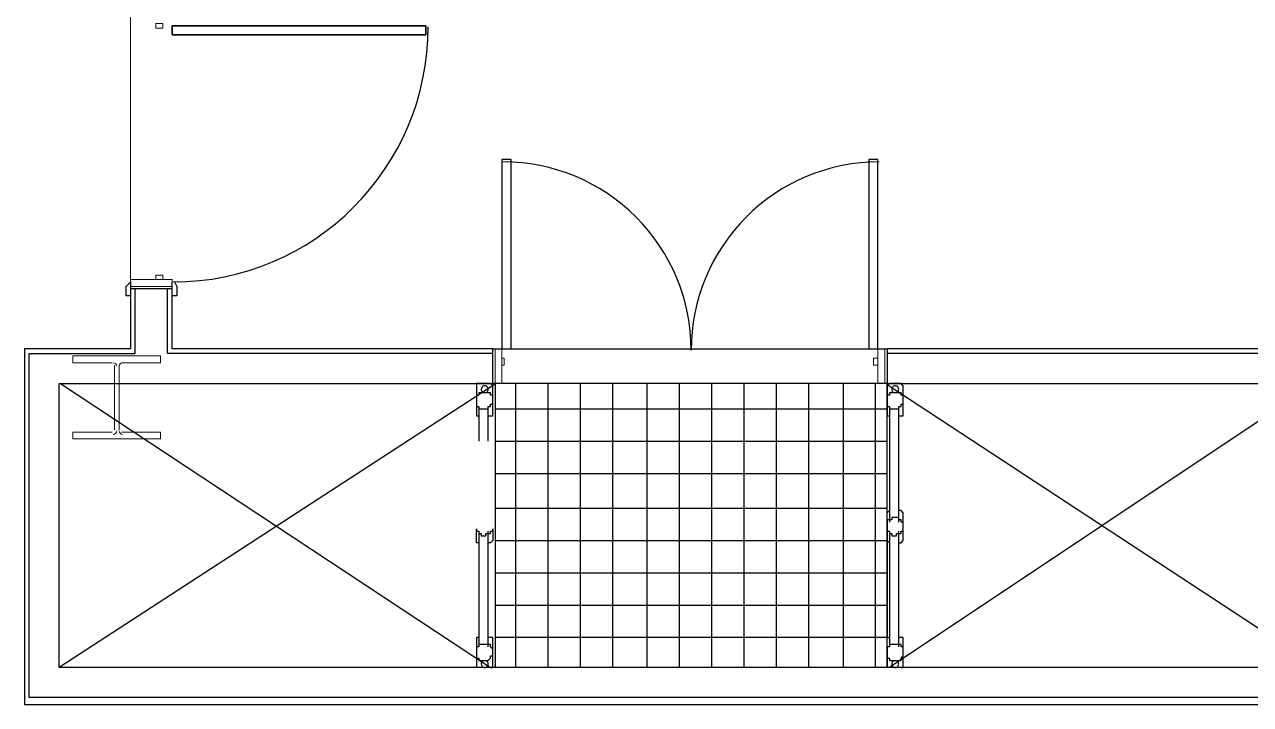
# Model space of a CAD drawing. Header units: metres. Extents: x 20.2 to 85.4, y 7.8 to 61.1.
# Drawn here: x 39.26 to 44.88, y 47.24 to 50.35 of the extents above; entities that cross this region are included whole.
import ezdxf

# ---------------------------------------------------------------- set-up
doc = ezdxf.new("R2010")
doc.units = ezdxf.units.M
for name, color, linetype, true_color in [('PDF_A-DOOR', 132, 'Continuous', 0x00b8b8), ('PDF_A-DOOR-FRAM', 251, 'Continuous', 0x575757), ('PDF_A-Z9919-G-COL19', 9, 'Continuous', 0xc1c1c1), ('PDF_S-COLS', 41, 'Continuous', 0xffd9b0)]:
    doc.layers.add(name, color=color, linetype=linetype, true_color=true_color)
doc.layers.add('PDF_A-FLOR-HRAL', color=7, linetype='Continuous')
doc.layers.add('PDF_A-G25 JA12-G-BLDEXIST', color=7, linetype='Continuous')

msp = doc.modelspace()

# ---------------------------------------------------------------- linework, layer by layer
at = {"layer": 'PDF_A-DOOR', "color": 7, "lineweight": 25}
for points in [[(39.9354, 50.3047), (39.9354, 50.3471), (41.0997, 50.3471), (41.0997, 50.3047)], [(39.9354, 50.3047), (41.0997, 50.3047), (41.0997, 50.3471), (39.9354, 50.3471)], [(41.449, 48.8652), (41.4914, 48.8652), (41.4914, 49.7332), (41.449, 49.7332)], [(43.1743, 48.8652), (43.1743, 49.7332), (43.132, 49.7332), (43.132, 48.8652)], [(39.7237, 49.1087), (39.7237, 49.151), (39.7449, 49.1722), (39.7449, 49.1087)]]:
    msp.add_lwpolyline(points, close=True, dxfattribs=at)
at = {"layer": 'PDF_A-DOOR', "color": 251, "lineweight": 13, "true_color": 0x575757}
for points in [[(41.4914, 48.8652), (41.4914, 49.7332), (41.449, 49.7332), (41.449, 48.8652)], [(43.132, 48.8652), (43.132, 49.7332), (43.1743, 49.7332), (43.1743, 48.8652)]]:
    msp.add_lwpolyline(points, close=True, dxfattribs=at)
at = {"layer": 'PDF_A-DOOR', "color": 7, "lineweight": 25}
msp.add_lwpolyline([(43.1796, 49.7226, 0.414214), (42.317, 48.86, 0.414214), (41.4543, 49.7226)], format="xyb", dxfattribs=at)
msp.add_lwpolyline([(39.946, 49.1722), (39.9566, 49.151), (39.9566, 49.1087), (39.9354, 49.1087), (39.9354, 49.1722)], dxfattribs=at)
msp.add_arc((39.9407, 50.3418), 1.1696, 270, 0, dxfattribs=at)
at = {"layer": 'PDF_A-DOOR-FRAM', "lineweight": 13}
for points in [[(39.8931, 50.3365), (39.8613, 50.3365), (39.8613, 50.3577), (39.8931, 50.3577)], [(39.9354, 49.1828), (39.9354, 49.151), (39.7449, 49.151), (39.7449, 49.1828)], [(39.8931, 49.1828), (39.8613, 49.1828), (39.8613, 49.204), (39.8931, 49.204)], [(41.4173, 48.7065), (41.449, 48.7065), (41.449, 48.8652), (41.4173, 48.8652)], [(43.1743, 48.7065), (43.2061, 48.7065), (43.2061, 48.8652), (43.1743, 48.8652)], [(41.4596, 48.7912), (41.4596, 48.8229), (41.449, 48.8229), (41.449, 48.7912)], [(43.1531, 48.8229), (43.1531, 48.7912), (43.1743, 48.7912), (43.1743, 48.8229)]]:
    msp.add_lwpolyline(points, close=True, dxfattribs=at)
at = {"layer": 'PDF_A-FLOR-HRAL', "lineweight": 25}
for points in [[(41.4067, 48.643), (41.4067, 48.6959), (41.3961, 48.7065), (41.3326, 48.7065), (41.3326, 48.6959), (41.3326, 48.643)], [(43.2907, 48.643), (43.2907, 48.6959), (43.2801, 48.7065), (43.2272, 48.7065), (43.2166, 48.6959), (43.2166, 48.643)], [(41.3326, 48.6218), (41.3326, 48.5583), (41.3432, 48.5583)], [(41.3855, 48.5583), (41.3961, 48.5583), (41.4067, 48.5583), (41.4067, 48.6112)], [(43.2166, 48.6218), (43.2166, 48.5583), (43.2272, 48.5583)], [(43.2696, 48.5583), (43.2801, 48.5583), (43.2907, 48.5583), (43.2907, 48.6112)], [(41.3432, 48.6006), (41.3432, 48.4419)], [(41.3855, 48.4419), (41.3855, 48.6006)], [(43.2272, 48.6006), (43.2272, 48.0714)], [(43.2272, 48.5583), (43.2272, 48.5583)], [(43.2696, 48.0714), (43.2696, 48.6006)], [(43.2166, 48.0608), (43.2166, 48.1137), (43.2272, 48.1243)], [(43.2907, 48.0608), (43.2907, 48.1137), (43.2801, 48.1243), (43.2696, 48.1243)], [(41.3432, 47.9761), (41.3326, 47.9761), (41.3326, 47.9867), (41.3326, 48.0397), (41.3326, 48.0291), (41.3432, 48.0291), (41.3432, 48.0185), (41.3538, 48.0185), (41.3538, 48.0079), (41.3643, 48.0079), (41.3749, 48.0079), (41.3749, 48.0185), (41.3855, 48.0185), (41.3961, 48.0185), (41.3961, 48.0291), (41.4067, 48.0291), (41.4067, 48.0397), (41.4067, 47.9867), (41.3961, 47.9761), (41.3855, 47.9761)], [(41.3432, 48.0291), (41.3432, 47.4998)], [(41.3855, 47.4998), (41.3855, 48.0291)], [(43.2166, 48.0397), (43.2166, 47.9867), (43.2272, 47.9761)], [(43.2272, 48.0291), (43.2272, 47.4998)], [(43.2696, 47.9761), (43.2801, 47.9761), (43.2907, 47.9867), (43.2907, 48.0397)], [(43.2696, 47.4998), (43.2696, 48.0291)], [(43.2272, 47.9761), (43.2272, 47.9761)], [(41.3432, 47.5422), (41.3326, 47.5422), (41.3326, 47.4893)], [(41.4067, 47.4893), (41.4067, 47.5422), (41.3961, 47.5422), (41.3855, 47.5422)], [(43.2166, 47.4893), (43.2166, 47.5422), (43.2272, 47.5422)], [(43.2907, 47.4893), (43.2907, 47.5422), (43.2801, 47.5422), (43.2696, 47.5422)], [(41.3326, 47.4575), (41.3326, 47.4046)], [(41.3961, 47.4046), (41.4067, 47.4046), (41.4067, 47.4575)], [(43.2166, 47.4575), (43.2166, 47.4046)], [(43.2801, 47.4046), (43.2907, 47.4046), (43.2907, 47.4575)]]:
    msp.add_lwpolyline(points, dxfattribs=at)
for points in [[(41.3643, 48.5901), (41.3749, 48.5901), (41.3855, 48.5901), (41.3855, 48.6006), (41.3961, 48.6006), (41.3961, 48.6112), (41.4067, 48.6112), (41.4067, 48.6218), (41.4067, 48.6324), (41.4067, 48.643), (41.4067, 48.6536), (41.3961, 48.6536), (41.3961, 48.6641), (41.3855, 48.6641), (41.3749, 48.6641), (41.3643, 48.6641), (41.3538, 48.6641), (41.3432, 48.6641), (41.3432, 48.6536), (41.3326, 48.6536), (41.3326, 48.643), (41.3326, 48.6324), (41.3326, 48.6218), (41.3326, 48.6112), (41.3326, 48.6006), (41.3432, 48.6006), (41.3432, 48.5901), (41.3538, 48.5901)], [(43.2484, 48.5901), (43.259, 48.5901), (43.2696, 48.5901), (43.2696, 48.6006), (43.2801, 48.6006), (43.2801, 48.6112), (43.2907, 48.6112), (43.2907, 48.6218), (43.2907, 48.6324), (43.2907, 48.643), (43.2907, 48.6536), (43.2801, 48.6536), (43.2801, 48.6641), (43.2696, 48.6641), (43.259, 48.6641), (43.2484, 48.6641), (43.2378, 48.6641), (43.2272, 48.6641), (43.2272, 48.6536), (43.2166, 48.6536), (43.2166, 48.643), (43.2166, 48.6324), (43.2166, 48.6218), (43.2166, 48.6112), (43.2166, 48.6006), (43.2272, 48.6006), (43.2272, 48.5901), (43.2378, 48.5901)], [(43.2484, 48.0079), (43.259, 48.0079), (43.259, 48.0185), (43.2696, 48.0185), (43.2801, 48.0185), (43.2801, 48.0291), (43.2907, 48.0291), (43.2907, 48.0397), (43.2907, 48.0502), (43.2907, 48.0608), (43.2907, 48.0714), (43.2801, 48.0714), (43.2801, 48.082), (43.2696, 48.082), (43.2696, 48.0926), (43.259, 48.0926), (43.2484, 48.0926), (43.2378, 48.0926), (43.2378, 48.082), (43.2272, 48.082), (43.2166, 48.082), (43.2166, 48.0714), (43.2166, 48.0608), (43.2166, 48.0502), (43.2166, 48.0397), (43.2166, 48.0291), (43.2272, 48.0291), (43.2272, 48.0185), (43.2378, 48.0185), (43.2378, 48.0079)], [(41.3643, 47.4363), (41.3749, 47.4363), (41.3855, 47.4363), (41.3961, 47.4469), (41.3961, 47.4575), (41.4067, 47.4575), (41.4067, 47.4681), (41.4067, 47.4787), (41.4067, 47.4893), (41.3961, 47.4998), (41.3961, 47.5104), (41.3855, 47.5104), (41.3749, 47.5104), (41.3643, 47.5104), (41.3538, 47.5104), (41.3432, 47.5104), (41.3432, 47.4998), (41.3326, 47.4998), (41.3326, 47.4893), (41.3326, 47.4787), (41.3326, 47.4681), (41.3326, 47.4575), (41.3326, 47.4469), (41.3432, 47.4469), (41.3432, 47.4363), (41.3538, 47.4363)], [(43.2484, 47.4363), (43.259, 47.4363), (43.2696, 47.4363), (43.2801, 47.4363), (43.2801, 47.4469), (43.2907, 47.4575), (43.2907, 47.4681), (43.2907, 47.4787), (43.2907, 47.4893), (43.2907, 47.4998), (43.2801, 47.4998), (43.2801, 47.5104), (43.2696, 47.5104), (43.259, 47.5104), (43.2484, 47.5104), (43.2378, 47.5104), (43.2272, 47.5104), (43.2272, 47.4998), (43.2166, 47.4998), (43.2166, 47.4893), (43.2166, 47.4787), (43.2166, 47.4681), (43.2166, 47.4575), (43.2166, 47.4469), (43.2272, 47.4469), (43.2272, 47.4363), (43.2378, 47.4363)]]:
    msp.add_lwpolyline(points, close=True, dxfattribs=at)
for points in [[(41.3794, 48.6675, 0.231039), (41.3855, 48.68, 1.000002), (41.3538, 48.68, 0.230911), (41.3599, 48.6675)], [(43.2635, 48.6675, 0.231039), (43.2696, 48.68, 1.000002), (43.2378, 48.68, 0.230911), (43.2439, 48.6675)], [(41.3598, 47.4329, 0.229445), (41.3538, 47.4205, 1.000002), (41.3855, 47.4205, 0.229399), (41.3795, 47.4329)], [(43.2438, 47.4329, 0.229445), (43.2378, 47.4205, 1.000002), (43.2696, 47.4205, 0.229399), (43.2635, 47.4329)]]:
    msp.add_lwpolyline(points, format="xyb", dxfattribs=at)
at = {"layer": 'PDF_A-G25 JA12-G-BLDEXIST', "lineweight": 25}
for points in [[(39.7449, 49.1404), (39.7449, 48.8652), (39.4168, 48.8652), (39.2792, 48.8652), (39.258, 48.8652), (39.258, 47.4046), (39.258, 47.267), (39.258, 47.2352), (51.1127, 47.2352)], [(51.1127, 47.267), (39.2792, 47.267), (39.2792, 47.4046), (39.2792, 48.8441), (39.4168, 48.8441), (39.7661, 48.8441), (39.7661, 48.8652), (39.7661, 49.1404)], [(39.4168, 48.7065), (41.4067, 48.7065), (41.4067, 48.8652), (39.9354, 48.8652), (39.9354, 49.1404)], [(39.9354, 49.1404), (39.7449, 49.1404)], [(41.4067, 48.8441), (39.9143, 48.8441), (39.9143, 48.8652), (39.9143, 49.1404)], [(40.2, 48.8652), (40.2, 48.8652)], [(40.3165, 48.8441), (40.3165, 48.8441)], [(41.4067, 48.8652), (43.2166, 48.8652)], [(45.3441, 48.7065), (45.6193, 48.7065), (45.6193, 48.8652), (43.2166, 48.8652), (43.2166, 48.7065), (43.2166, 48.6959), (43.2166, 48.7065), (43.2061, 48.7065)], [(45.6193, 48.8441), (43.2166, 48.8441)], [(43.2166, 48.7021), (45.1959, 47.4046), (39.4168, 47.4046), (39.4168, 48.7065)], [(41.4173, 48.7034), (39.4168, 47.4046)], [(39.4234, 48.7065), (41.3968, 47.4046)], [(43.2166, 48.7065), (41.4067, 48.7065)], [(41.4173, 48.7065), (41.4173, 48.4419), (43.2166, 48.4419)], [(41.5125, 47.4046), (41.5125, 48.7065)], [(41.6607, 47.4046), (41.6607, 48.7065)], [(41.8089, 47.4046), (41.8089, 48.7065)], [(41.9571, 47.4046), (41.9571, 48.7065)], [(42.1158, 47.4046), (42.1158, 48.7065)], [(42.264, 47.8385), (42.264, 48.7065)], [(42.4122, 47.8385), (42.4122, 48.7065)], [(42.5604, 47.8385), (42.5604, 48.7065)], [(42.7086, 47.4046), (42.7086, 48.7065)], [(42.8568, 47.4046), (42.8568, 48.7065)], [(43.0155, 47.4046), (43.0155, 48.7065)], [(43.1637, 47.4046), (43.1637, 48.7065)], [(43.2166, 48.7065), (45.1959, 48.7065)], [(43.2166, 47.4046), (43.2166, 48.7065)], [(45.1801, 48.7065), (43.2272, 47.4046)], [(41.4173, 48.5901), (43.2166, 48.5901)], [(41.4173, 48.4419), (41.4173, 47.4046)], [(41.4173, 48.2937), (43.2166, 48.2937)], [(41.4173, 48.1349), (43.2166, 48.1349)], [(41.4173, 47.9867), (43.2166, 47.9867), (43.2166, 47.5422), (41.4173, 47.5422)], [(41.4173, 47.8385), (42.2429, 47.8385)], [(42.1158, 47.8385), (43.2166, 47.8385)], [(42.264, 47.4046), (42.264, 47.8385)], [(42.4122, 47.4046), (42.4122, 47.8385)], [(42.5604, 47.4046), (42.5604, 47.8385)], [(41.4173, 47.6904), (43.2166, 47.6904)], [(43.2166, 47.4046), (43.2166, 47.4046)], [(43.2166, 47.4046), (43.2166, 47.4046)]]:
    msp.add_lwpolyline(points, dxfattribs=at)
at = {"layer": 'PDF_A-Z9919-G-COL19', "lineweight": 0}
msp.add_lwpolyline([(39.5121, 58.7406), (39.7449, 58.7406), (39.7449, 48.8652), (39.258, 48.8652), (39.258, 47.2352), (51.282, 47.2352), (51.282, 59.8837), (40.8563, 59.8837), (40.8563, 59.8943), (39.5121, 59.8943)], close=True, dxfattribs=at)
for points in [[(39.258, 48.8652), (39.258, 48.8652)], [(39.7449, 48.8652), (39.7449, 48.8652)], [(39.258, 47.2352), (39.258, 47.2352)]]:
    msp.add_lwpolyline(points, dxfattribs=at)
at = {"layer": 'PDF_S-COLS', "lineweight": 13}
for points in [[(39.7026, 48.8017), (39.8825, 48.8017), (39.8825, 48.8335), (39.4803, 48.8335), (39.4803, 48.8017), (39.6602, 48.8017)], [(39.6708, 48.7912), (39.6708, 48.4948)], [(39.692, 48.4948), (39.692, 48.7912)], [(39.6602, 48.4842), (39.4803, 48.4842), (39.4803, 48.4525), (39.8825, 48.4525), (39.8825, 48.4842), (39.7026, 48.4842)]]:
    msp.add_lwpolyline(points, dxfattribs=at)
for centre, start, end in [((39.6655, 48.7859), 359.9999, 90.0001), ((39.7079, 48.7859), 89.9999, 180.0001), ((39.6655, 48.4895), 269.9999, 0.0001), ((39.7079, 48.4895), 179.9999, 270.0001)]:
    msp.add_arc(centre, 0.0159, start, end, dxfattribs=at)

doc.saveas('drawing.dxf')
